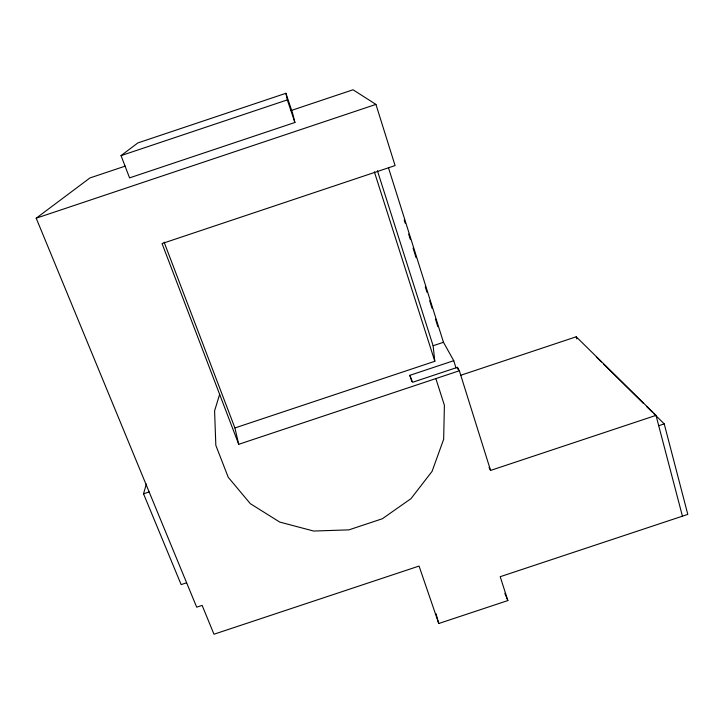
<?xml version="1.0" encoding="UTF-8"?>
<svg xmlns="http://www.w3.org/2000/svg" width="724" height="724" viewBox="0 0 724 724"><rect width="100%" height="100%" fill="white"/><g stroke="black" fill="none" stroke-linecap="round" stroke-linejoin="round"><path stroke-width="1.09" d="M186.62 582.784L181.145 584.603L143.524 493.804L146.338 484.048M219.643 394.381L214.585 410.861L215.833 445.36L228.241 477.297L250.305 503.651L279.736 522.076L313.655 531.045L348.923 529.868L382.363 518.746L410.97 498.664L432.083 471.36L443.658 439.26L444.4 405.277L435.848 378.598M121.035 155.624L137.832 142.936L285.917 93.296L292.686 113.469L294.894 122.492L129.569 177.878L121.035 155.624L287.31 99.894L285.917 93.296M653.754 413.567L664.225 423.884L687.8 514.393L500.212 576.702L507.85 600.567L438.753 623.509L419.06 566.059L213.978 634.224L202.132 605.382L196.693 607.183L36.2 218.196L89.957 177.941L125.243 166.113M291.012 110.564L353.041 89.776L375.928 104.401L395.087 165.579L162.049 243.554L238.712 444.31L459.351 370.76L490.573 470.428L656.007 415.377L682.433 516.176M36.2 218.196L375.928 104.401M238.712 444.31L234.92 427.956L434.825 361.294L433.115 345.746L443.468 342.289L453.74 360.688L456.029 368M411.847 381.557L409.811 375.34L453.74 360.688M459.351 370.76L457.441 367.33L412.608 382.281L409.811 375.34M460.437 375.376L576.223 336.787L656.007 415.377M143.524 493.804L149.144 491.931M658.722 425.721L664.225 423.884M596.603 357.204L601.436 361.964M603.843 364.344L643.292 403.25M646.514 406.417L652.152 411.983M489.062 467.423L490.573 470.428M504.836 593.318L507.85 600.567M164.104 242.151L234.92 427.956M287.31 99.894L294.894 122.492M374.344 171.805L434.825 361.294M377.412 170.728L433.115 345.746M388.562 168.068L443.468 342.289M404.236 220.087L405.259 223.309M408.644 234.051L410.336 239.436M413.051 248.042L416.11 257.735M425.278 286.804L426.97 292.188M429.694 300.804L432.065 308.334M435.459 319.103L437.839 326.642M457.441 367.33L458.102 369.448M436.02 613.798L438.753 623.509M576.223 336.787L576.82 338.941"/></g></svg>
